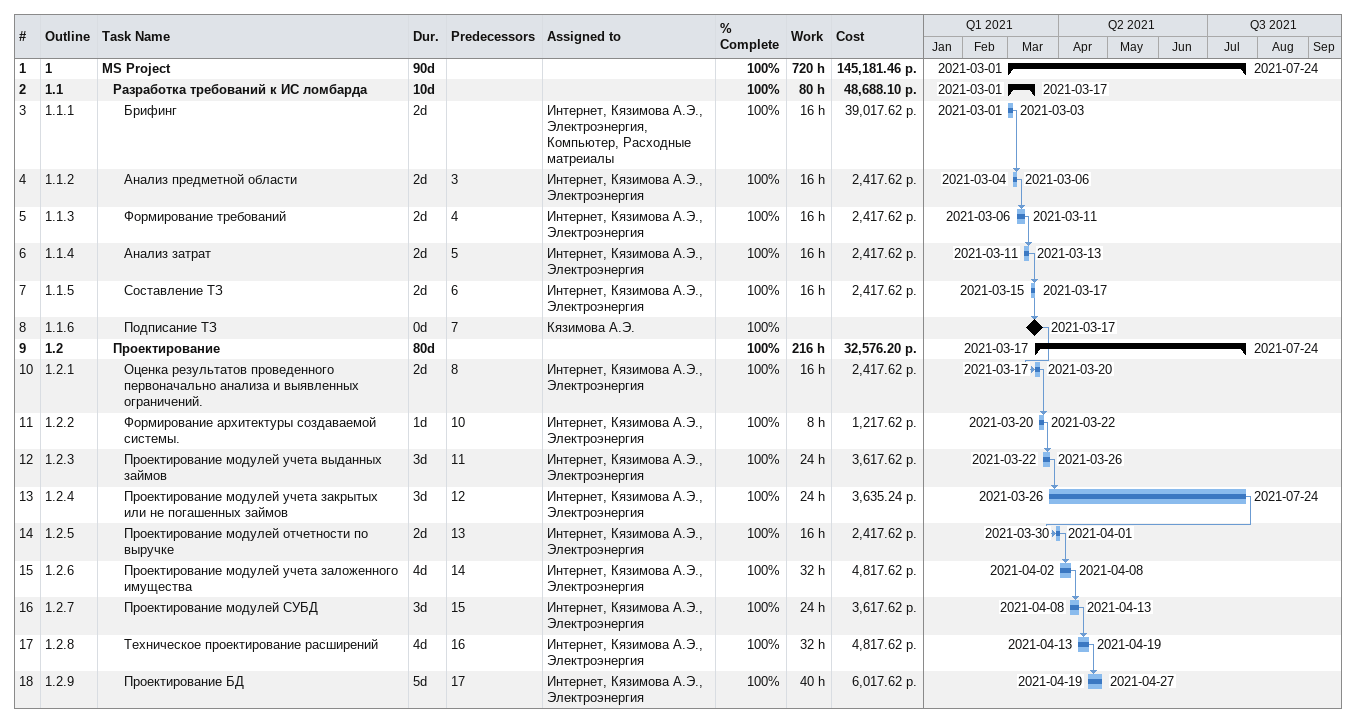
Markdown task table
| ID | WBS | Task | Duration | Start | Finish | Predecessors | Resources | % complete | Work (h) | Cost (р.) |
|---|---|---|---|---|---|---|---|---|---|---|
| 1 | 1 | **MS Project** | 90d | 2021-03-01 | 2021-07-24 |  |  | 100 | 720 | 145181.46 |
| 2 | 1.1 | **Разработка требований к ИС ломбарда** | 10d | 2021-03-01 | 2021-03-17 |  |  | 100 | 80 | 48688.10 |
| 3 | 1.1.1 | Брифинг | 2d | 2021-03-01 | 2021-03-03 |  | Интернет, Кязимова А.Э., Электроэнергия, Компьютер, Расходные матреиалы | 100 | 16 | 39017.62 |
| 4 | 1.1.2 | Анализ предметной области | 2d | 2021-03-04 | 2021-03-06 | 3 | Интернет, Кязимова А.Э., Электроэнергия | 100 | 16 | 2417.62 |
| 5 | 1.1.3 | Формирование требований | 2d | 2021-03-06 | 2021-03-11 | 4 | Интернет, Кязимова А.Э., Электроэнергия | 100 | 16 | 2417.62 |
| 6 | 1.1.4 | Анализ затрат | 2d | 2021-03-11 | 2021-03-13 | 5 | Интернет, Кязимова А.Э., Электроэнергия | 100 | 16 | 2417.62 |
| 7 | 1.1.5 | Составление ТЗ | 2d | 2021-03-15 | 2021-03-17 | 6 | Интернет, Кязимова А.Э., Электроэнергия | 100 | 16 | 2417.62 |
| 8 | 1.1.6 | Подписание ТЗ | 0d | 2021-03-17 | 2021-03-17 | 7 | Кязимова А.Э. | 100 |  |  |
| 9 | 1.2 | **Проектирование** | 80d | 2021-03-17 | 2021-07-24 |  |  | 100 | 216 | 32576.20 |
| 10 | 1.2.1 | Оценка результатов проведенного первоначально анализа и выявленных ограничений. | 2d | 2021-03-17 | 2021-03-20 | 8 | Интернет, Кязимова А.Э., Электроэнергия | 100 | 16 | 2417.62 |
| 11 | 1.2.2 | Формирование архитектуры создаваемой системы. | 1d | 2021-03-20 | 2021-03-22 | 10 | Интернет, Кязимова А.Э., Электроэнергия | 100 | 8 | 1217.62 |
| 12 | 1.2.3 | Проектирование модулей учета выданных займов | 3d | 2021-03-22 | 2021-03-26 | 11 | Интернет, Кязимова А.Э., Электроэнергия | 100 | 24 | 3617.62 |
| 13 | 1.2.4 | Проектирование модулей учета закрытых или не погашенных займов | 3d | 2021-03-26 | 2021-07-24 | 12 | Интернет, Кязимова А.Э., Электроэнергия | 100 | 24 | 3635.24 |
| 14 | 1.2.5 | Проектирование модулей отчетности по выручке | 2d | 2021-03-30 | 2021-04-01 | 13 | Интернет, Кязимова А.Э., Электроэнергия | 100 | 16 | 2417.62 |
| 15 | 1.2.6 | Проектирование модулей учета заложенного имущества | 4d | 2021-04-02 | 2021-04-08 | 14 | Интернет, Кязимова А.Э., Электроэнергия | 100 | 32 | 4817.62 |
| 16 | 1.2.7 | Проектирование модулей СУБД | 3d | 2021-04-08 | 2021-04-13 | 15 | Интернет, Кязимова А.Э., Электроэнергия | 100 | 24 | 3617.62 |
| 17 | 1.2.8 | Техническое проектирование расширений | 4d | 2021-04-13 | 2021-04-19 | 16 | Интернет, Кязимова А.Э., Электроэнергия | 100 | 32 | 4817.62 |
| 18 | 1.2.9 | Проектирование БД | 5d | 2021-04-19 | 2021-04-27 | 17 | Интернет, Кязимова А.Э., Электроэнергия | 100 | 40 | 6017.62 |
